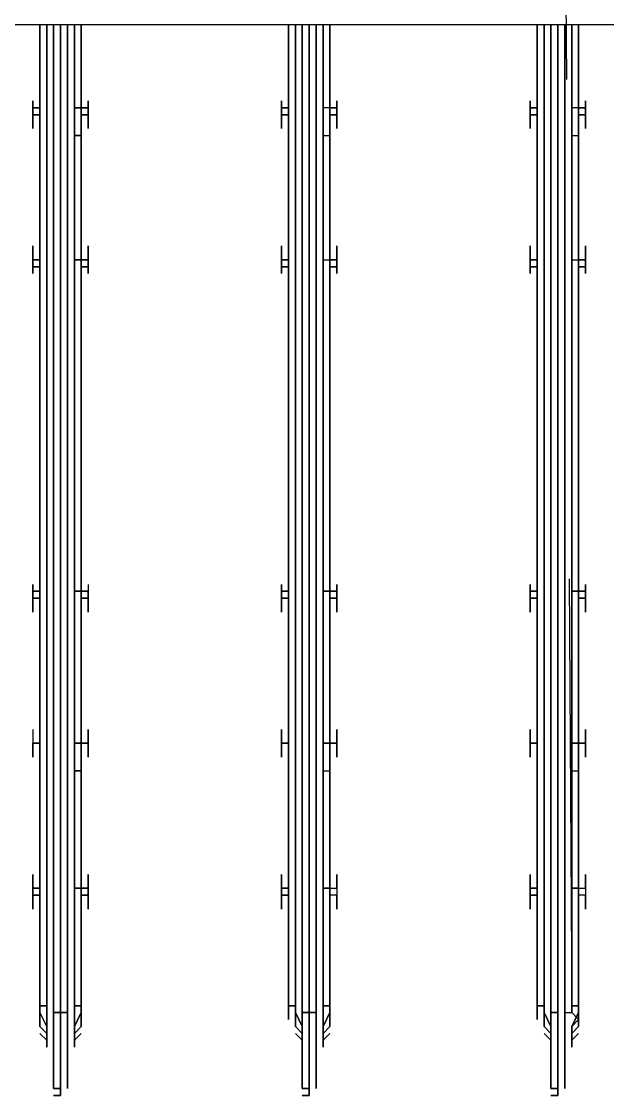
# Model space of a CAD drawing. Header units: metres. Extents: x 530339 to 530792, y 2674872 to 2675147.
# Drawn here: x 530570.5232 to 530570.6406, y 2675005.1431 to 2675005.3582 of the extents above; entities that cross this region are included whole.
import ezdxf

# ---------------------------------------------------------------- set-up
doc = ezdxf.new("R2010")
doc.units = ezdxf.units.M
doc.linetypes.add('PDF_IMPORT', pattern=[1, 0.8, -0.2])
doc.layers.add('IDT', color=7, linetype='Continuous')

# ---------------------------------------------------------------- blocks, each defined once
blk = doc.blocks.new('IDT')
at = {"layer": 'IDT', "color": 0, "lineweight": 25}
for p, q in [((17.55924, 9.00329), (17.55924, 9.0185)), ((17.55924, 9.0185), (17.55924, 9.00329)), ((17.56062, 9.01989), (17.56062, 9.00329)), ((17.56062, 9.00329), (17.56062, 9.01989)), ((17.562, 9.01989), (17.56062, 9.01989)), ((17.56062, 9.01989), (17.56062, 9.00329)), ((17.56062, 9.00329), (17.56062, 9.01989)), ((17.56062, 9.01989), (17.562, 9.01989)), ((17.562, 9.0185), (17.56062, 9.0185)), ((17.56062, 9.0185), (17.562, 9.0185)), ((17.562, 9.0185), (17.56062, 9.0185)), ((17.56062, 9.0185), (17.562, 9.0185)), ((17.562, 9.0185), (17.562, 9.00329)), ((17.562, 9.00329), (17.562, 9.0185)), ((17.60903, 9.00329), (17.60903, 9.0185)), ((17.60903, 9.0185), (17.60903, 9.00329)), ((17.6118, 9.01989), (17.61041, 9.01989)), ((17.61041, 9.01989), (17.61041, 9.00329)), ((17.61041, 9.00329), (17.61041, 9.01989)), ((17.61041, 9.01989), (17.61041, 9.00329)), ((17.61041, 9.00329), (17.61041, 9.01989)), ((17.61041, 9.01989), (17.6118, 9.01989)), ((17.6118, 9.0185), (17.61041, 9.0185)), ((17.61041, 9.0185), (17.6118, 9.0185)), ((17.6118, 9.0185), (17.61041, 9.0185)), ((17.61041, 9.0185), (17.6118, 9.0185)), ((17.6118, 9.0185), (17.6118, 9.00329)), ((17.6118, 9.00329), (17.6118, 9.0185)), ((17.65882, 9.00329), (17.65882, 9.0185)), ((17.65882, 9.0185), (17.65882, 9.00329)), ((17.65882, 9.00329), (17.65882, 9.0185)), ((17.65882, 9.0185), (17.65882, 9.00329)), ((17.66021, 9.00329), (17.66021, 9.01989)), ((17.66021, 9.01989), (17.66021, 9.00329)), ((17.66021, 9.00329), (17.66021, 9.01989)), ((17.66021, 9.01989), (17.66021, 9.00329)), ((17.66021, 9.00329), (17.66021, 9.01989)), ((17.66021, 9.01989), (17.66159, 9.01989)), ((17.66159, 9.01989), (17.66021, 9.01989)), ((17.66021, 9.01989), (17.66159, 9.01989)), ((17.66159, 9.01989), (17.66021, 9.01989)), ((17.66021, 9.01989), (17.66021, 9.00329)), ((17.66021, 9.00329), (17.66021, 9.01989)), ((17.66021, 9.01989), (17.66021, 9.00329)), ((17.66159, 9.0185), (17.66021, 9.0185)), ((17.66021, 9.0185), (17.66159, 9.0185)), ((17.66159, 9.0185), (17.66021, 9.0185)), ((17.66021, 9.0185), (17.66159, 9.0185)), ((17.66021, 9.0185), (17.66159, 9.0185)), ((17.66021, 9.0185), (17.66159, 9.0185)), ((17.66021, 9.0185), (17.66159, 9.0185)), ((17.66021, 9.0185), (17.66159, 9.0185)), ((17.66159, 9.0185), (17.66159, 9.00329)), ((17.66159, 9.00329), (17.66159, 9.0185)), ((17.66159, 9.00329), (17.66159, 9.0185)), ((17.66159, 9.00329), (17.66159, 9.0185)), ((17.55785, 9.0102), (17.55785, 9.00605)), ((17.55785, 9.00605), (17.55785, 9.0102)), ((17.55785, 9.0102), (17.55785, 9.00882)), ((17.55785, 9.00882), (17.55785, 9.0102)), ((17.562, 9.00605), (17.562, 9.0102)), ((17.562, 9.0102), (17.562, 9.00882)), ((17.562, 9.00882), (17.562, 9.0102)), ((17.562, 9.0102), (17.562, 9.00605)), ((17.60765, 9.0102), (17.60765, 9.00605)), ((17.60765, 9.00605), (17.60765, 9.0102)), ((17.60765, 9.0102), (17.60765, 9.00882)), ((17.60765, 9.00882), (17.60765, 9.0102)), ((17.6118, 9.00605), (17.6118, 9.0102)), ((17.6118, 9.0102), (17.6118, 9.00882)), ((17.6118, 9.00882), (17.6118, 9.0102)), ((17.6118, 9.0102), (17.6118, 9.00605)), ((17.65744, 9.0102), (17.65744, 9.00605)), ((17.65744, 9.00605), (17.65744, 9.0102)), ((17.65744, 9.0102), (17.65744, 9.00882)), ((17.65744, 9.00882), (17.65744, 9.0102)), ((17.65744, 9.0102), (17.65744, 9.00605)), ((17.65744, 9.00605), (17.65744, 9.0102)), ((17.65744, 9.0102), (17.65744, 9.00882)), ((17.65744, 9.00882), (17.65744, 9.0102)), ((17.66297, 9.00882), (17.66297, 9.0102)), ((17.66297, 9.0102), (17.66297, 9.00605)), ((17.66297, 9.00605), (17.66297, 9.0102)), ((17.66297, 9.0102), (17.66297, 9.00882)), ((17.66297, 9.00882), (17.66297, 9.0102)), ((17.66297, 9.0102), (17.66297, 9.00605)), ((17.66297, 9.00605), (17.66297, 9.0102)), ((17.66297, 9.0102), (17.66297, 9.00882)), ((17.55785, 9.00882), (17.55647, 9.00744)), ((17.55647, 9.00744), (17.55785, 9.00882)), ((17.562, 9.00882), (17.56339, 9.00744)), ((17.56339, 9.00744), (17.562, 9.00882)), ((17.60765, 9.00882), (17.60626, 9.00744)), ((17.60626, 9.00744), (17.60765, 9.00882)), ((17.6118, 9.00882), (17.61318, 9.00744)), ((17.61318, 9.00744), (17.6118, 9.00882)), ((17.65744, 9.00882), (17.65606, 9.00744)), ((17.65606, 9.00744), (17.65744, 9.00882)), ((17.65744, 9.00882), (17.65606, 9.00744)), ((17.65606, 9.00744), (17.65744, 9.00882)), ((17.66436, 9.00744), (17.66297, 9.00882)), ((17.66297, 9.00882), (17.66436, 9.00744)), ((17.66436, 9.00744), (17.66297, 9.00882)), ((17.66297, 9.00882), (17.66436, 9.00744)), ((17.55647, 9.00605), (17.55785, 9.00744)), ((17.55785, 9.00744), (17.55647, 9.00605)), ((17.55647, 9.00467), (17.55785, 9.00605)), ((17.55785, 9.00605), (17.55647, 9.00467)), ((17.55785, 9.00605), (17.55647, 9.00329)), ((17.55647, 9.00329), (17.55785, 9.00605)), ((17.55647, 9.00467), (17.55647, 9.00605)), ((17.55647, 9.00605), (17.55647, 9.00467)), ((17.562, 9.00744), (17.56339, 9.00605)), ((17.56339, 9.00605), (17.562, 9.00744)), ((17.56339, 9.00329), (17.562, 9.00605)), ((17.562, 9.00605), (17.56339, 9.00329)), ((17.56339, 9.00329), (17.56339, 9.00605)), ((17.56339, 9.00605), (17.56339, 9.00329)), ((17.56339, 9.00605), (17.56339, 9.00467)), ((17.56339, 9.00467), (17.56339, 9.00605)), ((17.60626, 9.00605), (17.60765, 9.00744)), ((17.60765, 9.00744), (17.60626, 9.00605)), ((17.60765, 9.00605), (17.60626, 9.00329)), ((17.60626, 9.00329), (17.60765, 9.00605)), ((17.60626, 9.00467), (17.60626, 9.00605)), ((17.60626, 9.00605), (17.60626, 9.00467)), ((17.60765, 9.00329), (17.60765, 9.00605)), ((17.60765, 9.00605), (17.60765, 9.00329)), ((17.6118, 9.00744), (17.61318, 9.00605)), ((17.61318, 9.00605), (17.6118, 9.00744)), ((17.61318, 9.00329), (17.6118, 9.00605)), ((17.6118, 9.00605), (17.61318, 9.00329)), ((17.61318, 9.00329), (17.61318, 9.00605)), ((17.61318, 9.00605), (17.61318, 9.00329)), ((17.61318, 9.00605), (17.61318, 9.00467)), ((17.61318, 9.00467), (17.61318, 9.00605)), ((17.65606, 9.00605), (17.65744, 9.00744)), ((17.65744, 9.00744), (17.65606, 9.00605)), ((17.65606, 9.00605), (17.65744, 9.00744)), ((17.65744, 9.00744), (17.65606, 9.00605)), ((17.65744, 9.00605), (17.65606, 9.00329)), ((17.65606, 9.00329), (17.65744, 9.00605)), ((17.65744, 9.00605), (17.65606, 9.00329)), ((17.65606, 9.00329), (17.65744, 9.00605)), ((17.65606, 9.00467), (17.65606, 9.00605)), ((17.65606, 9.00605), (17.65606, 9.00467)), ((17.65606, 9.00467), (17.65606, 9.00605)), ((17.65606, 9.00605), (17.65606, 9.00467)), ((17.65744, 9.00329), (17.65744, 9.00605)), ((17.65744, 9.00605), (17.65744, 9.00329)), ((17.65744, 9.00329), (17.65744, 9.00605)), ((17.65744, 9.00605), (17.65744, 9.00329)), ((17.66436, 9.00605), (17.66297, 9.00744)), ((17.66297, 9.00744), (17.66436, 9.00605)), ((17.66436, 9.00605), (17.66297, 9.00744)), ((17.66297, 9.00744), (17.66436, 9.00605)), ((17.66297, 9.00605), (17.66436, 9.00329)), ((17.66436, 9.00329), (17.66297, 9.00605)), ((17.66297, 9.00329), (17.66297, 9.00605)), ((17.66297, 9.00605), (17.66297, 9.00329)), ((17.66297, 9.00605), (17.66436, 9.00329)), ((17.66436, 9.00329), (17.66297, 9.00605)), ((17.66297, 9.00329), (17.66297, 9.00605)), ((17.66297, 9.00605), (17.66297, 9.00329)), ((17.66436, 9.00467), (17.66436, 9.00605)), ((17.66436, 9.00605), (17.66436, 9.00467)), ((17.66436, 9.00467), (17.66436, 9.00605)), ((17.66436, 9.00605), (17.66436, 9.00467)), ((17.55785, 9.00329), (17.55647, 9.00467)), ((17.55647, 9.00467), (17.55785, 9.00329)), ((17.55647, 9.00467), (17.55647, 9.00191)), ((17.55647, 9.00191), (17.55647, 9.00467)), ((17.55924, 9.00329), (17.55785, 9.00329)), ((17.55785, 9.00329), (17.55785, 8.8055)), ((17.55785, 8.8055), (17.55785, 9.00329)), ((17.55924, 9.00329), (17.55924, 8.8055)), ((17.55924, 8.8055), (17.55924, 9.00329)), ((17.562, 9.00329), (17.56062, 9.00329)), ((17.56062, 9.00329), (17.562, 9.00329)), ((17.562, 9.00329), (17.56062, 9.00329)), ((17.56062, 9.00329), (17.562, 9.00329)), ((17.56062, 8.8055), (17.56062, 9.00329)), ((17.56062, 9.00329), (17.56062, 8.8055)), ((17.56062, 8.8055), (17.56062, 9.00329)), ((17.56062, 9.00329), (17.56062, 8.8055)), ((17.562, 9.00329), (17.562, 8.8055)), ((17.562, 8.8055), (17.562, 9.00329)), ((17.56339, 8.8055), (17.56339, 9.00329)), ((17.56339, 9.00329), (17.56339, 8.8055)), ((17.56477, 9.00191), (17.56477, 9.00467)), ((17.56477, 9.00467), (17.56477, 9.00191)), ((17.60626, 9.00467), (17.60626, 9.00191)), ((17.60626, 9.00191), (17.60626, 9.00467)), ((17.60765, 8.8055), (17.60765, 9.00329)), ((17.60765, 9.00329), (17.60765, 8.8055)), ((17.60903, 9.00329), (17.60903, 8.8055)), ((17.60903, 8.8055), (17.60903, 9.00329)), ((17.61041, 9.00329), (17.60903, 9.00329)), ((17.60903, 9.00329), (17.61041, 9.00329)), ((17.61041, 9.00329), (17.6118, 9.00329)), ((17.6118, 9.00329), (17.61041, 9.00329)), ((17.61041, 9.00329), (17.6118, 9.00329)), ((17.6118, 9.00329), (17.61041, 9.00329)), ((17.61041, 8.8055), (17.61041, 9.00329)), ((17.61041, 9.00329), (17.61041, 8.8055)), ((17.61041, 8.8055), (17.61041, 9.00329)), ((17.61041, 9.00329), (17.61041, 8.8055)), ((17.6118, 9.00329), (17.6118, 8.8055)), ((17.6118, 8.8055), (17.6118, 9.00329)), ((17.61318, 8.8055), (17.61318, 9.00329)), ((17.61318, 9.00329), (17.61318, 8.8055)), ((17.61456, 9.00191), (17.61456, 9.00467)), ((17.61456, 9.00467), (17.61456, 9.00191)), ((17.65606, 9.00467), (17.65606, 9.00191)), ((17.65606, 9.00191), (17.65606, 9.00467)), ((17.65606, 9.00467), (17.65606, 9.00191)), ((17.65606, 9.00191), (17.65606, 9.00467)), ((17.65744, 8.8055), (17.65744, 9.00329)), ((17.65744, 9.00329), (17.65744, 8.8055)), ((17.65744, 8.8055), (17.65744, 9.00329)), ((17.65744, 9.00329), (17.65744, 8.8055)), ((17.65882, 9.00329), (17.66021, 9.00329)), ((17.66021, 9.00329), (17.65882, 9.00329)), ((17.65882, 9.00329), (17.65882, 8.8055)), ((17.65882, 8.8055), (17.65882, 9.00329)), ((17.66021, 9.00329), (17.65882, 9.00329)), ((17.65882, 9.00329), (17.65882, 8.8055)), ((17.65882, 8.8055), (17.65882, 9.00329)), ((17.65882, 9.00329), (17.66021, 9.00329)), ((17.66021, 9.00329), (17.66021, 8.8055)), ((17.66021, 8.8055), (17.66021, 9.00329)), ((17.66021, 9.00329), (17.66021, 8.8055)), ((17.66021, 8.8055), (17.66021, 9.00329)), ((17.66159, 9.00329), (17.66021, 9.00329)), ((17.66021, 9.00329), (17.66159, 9.00329)), ((17.66159, 9.00329), (17.66021, 9.00329)), ((17.66021, 9.00329), (17.66021, 8.8055)), ((17.66021, 8.8055), (17.66021, 9.00329)), ((17.66021, 9.00329), (17.66021, 8.8055)), ((17.66021, 8.8055), (17.66021, 9.00329)), ((17.66021, 9.00329), (17.66159, 9.00329)), ((17.66159, 9.00329), (17.66021, 9.00329)), ((17.66021, 9.00329), (17.66159, 9.00329)), ((17.66159, 9.00329), (17.66021, 9.00329)), ((17.66021, 9.00329), (17.66159, 9.00329)), ((17.66159, 9.00329), (17.66159, 8.8055)), ((17.66159, 8.8055), (17.66159, 9.00329)), ((17.66159, 9.00329), (17.66159, 8.8055)), ((17.66159, 8.8055), (17.66159, 9.00329)), ((17.66297, 8.8055), (17.66297, 9.00329)), ((17.66297, 9.00329), (17.66297, 8.8055)), ((17.66297, 8.8055), (17.66297, 9.00329)), ((17.66297, 9.00329), (17.66297, 8.8055)), ((17.66436, 9.00191), (17.66436, 9.00467)), ((17.66436, 9.00467), (17.66436, 9.00191)), ((17.66436, 9.00191), (17.66436, 9.00467)), ((17.66436, 9.00191), (17.66436, 9.00467)), ((17.55647, 9.00191), (17.55785, 9.00191)), ((17.55785, 9.00191), (17.55647, 9.00191)), ((17.55647, 9.00191), (17.55647, 8.8055)), ((17.55647, 8.8055), (17.55647, 9.00191)), ((17.56477, 9.00191), (17.56339, 9.00191)), ((17.56339, 9.00191), (17.56477, 9.00191)), ((17.56477, 9.00191), (17.56477, 8.8055)), ((17.56477, 8.8055), (17.56477, 9.00191)), ((17.60626, 9.00191), (17.60765, 9.00191)), ((17.60765, 9.00191), (17.60626, 9.00191)), ((17.60626, 9.00191), (17.60626, 8.8055)), ((17.60626, 8.8055), (17.60626, 9.00191)), ((17.61456, 9.00191), (17.61318, 9.00191)), ((17.61318, 9.00191), (17.61456, 9.00191)), ((17.61456, 9.00191), (17.61456, 8.8055)), ((17.61456, 8.8055), (17.61456, 9.00191)), ((17.65606, 9.00191), (17.65744, 9.00191)), ((17.65744, 9.00191), (17.65606, 9.00191)), ((17.65606, 9.00191), (17.65606, 8.8055)), ((17.65606, 8.8055), (17.65606, 9.00191)), ((17.65606, 9.00191), (17.65744, 9.00191)), ((17.65744, 9.00191), (17.65606, 9.00191)), ((17.65606, 9.00191), (17.65606, 8.8055)), ((17.65606, 8.8055), (17.65606, 9.00191)), ((17.66297, 9.00191), (17.66436, 9.00191)), ((17.66436, 9.00191), (17.66297, 9.00191)), ((17.66297, 9.00191), (17.66436, 9.00191)), ((17.66436, 9.00191), (17.66297, 9.00191)), ((17.66436, 9.00191), (17.66436, 8.8055)), ((17.66436, 8.8055), (17.66436, 9.00191)), ((17.66436, 9.00191), (17.66436, 8.8055)), ((17.66436, 8.8055), (17.66436, 9.00191)), ((17.55647, 8.98254), (17.55647, 8.98392)), ((17.55647, 8.98392), (17.55647, 8.98254)), ((17.55647, 8.98392), (17.55647, 8.97977)), ((17.55647, 8.97977), (17.55647, 8.98392)), ((17.56477, 8.98392), (17.56477, 8.97977)), ((17.56477, 8.97977), (17.56477, 8.98392)), ((17.56477, 8.98392), (17.56477, 8.98254)), ((17.56477, 8.98254), (17.56477, 8.98392)), ((17.60626, 8.98254), (17.60626, 8.98392)), ((17.60626, 8.98392), (17.60626, 8.98254)), ((17.60626, 8.98392), (17.60626, 8.97977)), ((17.60626, 8.97977), (17.60626, 8.98392)), ((17.61456, 8.98392), (17.61456, 8.97977)), ((17.61456, 8.97977), (17.61456, 8.98392)), ((17.61456, 8.98392), (17.61456, 8.98254)), ((17.61456, 8.98254), (17.61456, 8.98392)), ((17.65606, 8.97977), (17.65606, 8.98392)), ((17.65606, 8.98392), (17.65606, 8.98254)), ((17.65606, 8.98254), (17.65606, 8.98392)), ((17.65606, 8.98392), (17.65606, 8.97977)), ((17.65606, 8.98254), (17.65606, 8.98392)), ((17.65606, 8.98392), (17.65606, 8.98254)), ((17.65606, 8.97977), (17.65606, 8.98392)), ((17.65606, 8.98392), (17.65606, 8.97977)), ((17.66436, 8.98392), (17.66436, 8.98254)), ((17.66436, 8.98254), (17.66436, 8.98392)), ((17.66436, 8.98392), (17.66436, 8.97977)), ((17.66436, 8.97977), (17.66436, 8.98392)), ((17.66436, 8.98392), (17.66436, 8.98254)), ((17.66436, 8.98254), (17.66436, 8.98392)), ((17.66436, 8.98392), (17.66436, 8.97977)), ((17.66436, 8.97977), (17.66436, 8.98392)), ((17.55509, 8.97977), (17.55509, 8.98254)), ((17.55509, 8.98254), (17.55509, 8.97977)), ((17.56615, 8.98254), (17.56615, 8.97977)), ((17.56615, 8.97977), (17.56615, 8.98254)), ((17.60488, 8.97977), (17.60488, 8.98254)), ((17.60488, 8.98254), (17.60488, 8.97977)), ((17.61595, 8.98254), (17.61595, 8.97977)), ((17.61595, 8.97977), (17.61595, 8.98254)), ((17.65467, 8.97977), (17.65467, 8.98254)), ((17.65467, 8.98254), (17.65467, 8.97977)), ((17.65467, 8.98254), (17.65467, 8.97977)), ((17.65467, 8.97977), (17.65467, 8.98254)), ((17.66574, 8.98254), (17.66574, 8.97977)), ((17.66574, 8.97977), (17.66574, 8.98254)), ((17.66574, 8.98254), (17.66574, 8.97977)), ((17.66574, 8.97977), (17.66574, 8.98254)), ((17.55509, 8.97839), (17.55509, 8.97977)), ((17.55509, 8.97977), (17.55647, 8.97977)), ((17.55509, 8.97839), (17.55509, 8.97977)), ((17.55509, 8.97977), (17.55647, 8.97977)), ((17.55647, 8.97977), (17.55647, 8.97839)), ((17.55647, 8.97977), (17.55647, 8.97839)), ((17.56477, 8.97839), (17.56477, 8.97977)), ((17.56477, 8.97977), (17.56615, 8.97977)), ((17.56615, 8.97977), (17.56477, 8.97977)), ((17.56477, 8.97977), (17.56477, 8.97839)), ((17.56615, 8.97977), (17.56615, 8.97839)), ((17.56615, 8.97839), (17.56615, 8.97977)), ((17.60488, 8.97839), (17.60488, 8.97977)), ((17.60488, 8.97977), (17.60626, 8.97977)), ((17.60488, 8.97839), (17.60488, 8.97977)), ((17.60488, 8.97977), (17.60626, 8.97977)), ((17.60626, 8.97977), (17.60626, 8.97839)), ((17.60626, 8.97977), (17.60626, 8.97839)), ((17.61456, 8.97839), (17.61456, 8.97977)), ((17.61456, 8.97977), (17.61595, 8.97977)), ((17.61595, 8.97977), (17.61456, 8.97977)), ((17.61456, 8.97977), (17.61456, 8.97839)), ((17.61595, 8.97977), (17.61595, 8.97839)), ((17.61595, 8.97839), (17.61595, 8.97977)), ((17.65606, 8.97977), (17.65467, 8.97977)), ((17.65467, 8.97977), (17.65467, 8.97839)), ((17.65467, 8.97977), (17.65606, 8.97977)), ((17.65467, 8.97839), (17.65467, 8.97977)), ((17.65467, 8.97977), (17.65606, 8.97977)), ((17.65606, 8.97977), (17.65467, 8.97977)), ((17.65467, 8.97977), (17.65467, 8.97839)), ((17.65467, 8.97839), (17.65467, 8.97977)), ((17.65606, 8.97839), (17.65606, 8.97977)), ((17.65606, 8.97839), (17.65606, 8.97977)), ((17.65606, 8.97977), (17.65606, 8.97839)), ((17.65606, 8.97977), (17.65606, 8.97839)), ((17.66436, 8.97977), (17.66574, 8.97977)), ((17.66574, 8.97977), (17.66436, 8.97977)), ((17.66436, 8.97977), (17.66436, 8.97839)), ((17.66436, 8.97839), (17.66436, 8.97977)), ((17.66436, 8.97977), (17.66574, 8.97977)), ((17.66574, 8.97977), (17.66436, 8.97977)), ((17.66436, 8.97839), (17.66436, 8.97977)), ((17.66436, 8.97977), (17.66436, 8.97839)), ((17.66574, 8.97977), (17.66574, 8.97839)), ((17.66574, 8.97839), (17.66574, 8.97977)), ((17.66574, 8.97977), (17.66574, 8.97839)), ((17.66574, 8.97839), (17.66574, 8.97977)), ((17.55647, 8.97839), (17.55509, 8.97839)), ((17.55509, 8.97839), (17.55509, 8.97563)), ((17.55509, 8.97563), (17.55509, 8.97839)), ((17.55647, 8.97839), (17.55509, 8.97839)), ((17.55785, 8.97839), (17.55647, 8.97839)), ((17.55647, 8.97839), (17.55647, 8.97424)), ((17.55647, 8.97424), (17.55647, 8.97839)), ((17.55647, 8.97839), (17.55785, 8.97839)), ((17.56477, 8.97424), (17.56477, 8.97839)), ((17.56477, 8.97839), (17.56477, 8.97424)), ((17.56477, 8.97839), (17.56615, 8.97839)), ((17.56615, 8.97839), (17.56477, 8.97839)), ((17.56615, 8.97839), (17.56615, 8.97563)), ((17.56615, 8.97563), (17.56615, 8.97839)), ((17.60626, 8.97839), (17.60488, 8.97839)), ((17.60488, 8.97839), (17.60488, 8.97563)), ((17.60488, 8.97563), (17.60488, 8.97839)), ((17.60626, 8.97839), (17.60488, 8.97839)), ((17.60765, 8.97839), (17.60626, 8.97839)), ((17.60626, 8.97839), (17.60626, 8.97424)), ((17.60626, 8.97424), (17.60626, 8.97839)), ((17.60626, 8.97839), (17.60765, 8.97839)), ((17.61456, 8.97424), (17.61456, 8.97839)), ((17.61456, 8.97839), (17.61456, 8.97424)), ((17.61456, 8.97839), (17.61595, 8.97839)), ((17.61595, 8.97839), (17.61456, 8.97839)), ((17.61595, 8.97839), (17.61595, 8.97563)), ((17.61595, 8.97563), (17.61595, 8.97839)), ((17.65467, 8.97839), (17.65467, 8.97563)), ((17.65467, 8.97563), (17.65467, 8.97839)), ((17.65467, 8.97839), (17.65606, 8.97839)), ((17.65606, 8.97839), (17.65467, 8.97839)), ((17.65467, 8.97839), (17.65606, 8.97839)), ((17.65467, 8.97563), (17.65467, 8.97839)), ((17.65606, 8.97839), (17.65467, 8.97839)), ((17.65467, 8.97563), (17.65467, 8.97839)), ((17.65606, 8.97424), (17.65606, 8.97839)), ((17.65606, 8.97839), (17.65744, 8.97839)), ((17.65744, 8.97839), (17.65606, 8.97839)), ((17.65606, 8.97839), (17.65606, 8.97424)), ((17.65744, 8.97839), (17.65606, 8.97839)), ((17.65606, 8.97839), (17.65606, 8.97424)), ((17.65606, 8.97424), (17.65606, 8.97839)), ((17.65606, 8.97839), (17.65744, 8.97839)), ((17.66436, 8.97424), (17.66436, 8.97839)), ((17.66436, 8.97839), (17.66574, 8.97839)), ((17.66574, 8.97839), (17.66436, 8.97839)), ((17.66436, 8.97839), (17.66436, 8.97424)), ((17.66436, 8.97839), (17.66436, 8.97424)), ((17.66436, 8.97424), (17.66436, 8.97839)), ((17.66436, 8.97839), (17.66574, 8.97839)), ((17.66574, 8.97839), (17.66436, 8.97839)), ((17.66574, 8.97839), (17.66574, 8.97563)), ((17.66574, 8.97563), (17.66574, 8.97839)), ((17.66574, 8.97839), (17.66574, 8.97563)), ((17.66574, 8.97563), (17.66574, 8.97839)), ((17.55647, 8.97424), (17.55647, 8.97563)), ((17.55647, 8.97563), (17.55647, 8.97424)), ((17.56477, 8.97563), (17.56477, 8.97424)), ((17.56477, 8.97424), (17.56477, 8.97563)), ((17.60626, 8.97424), (17.60626, 8.97563)), ((17.60626, 8.97563), (17.60626, 8.97424)), ((17.61456, 8.97563), (17.61456, 8.97424)), ((17.61456, 8.97424), (17.61456, 8.97563)), ((17.65606, 8.97424), (17.65606, 8.97563)), ((17.65606, 8.97563), (17.65606, 8.97424)), ((17.65606, 8.97424), (17.65606, 8.97563)), ((17.65606, 8.97563), (17.65606, 8.97424)), ((17.66436, 8.97563), (17.66436, 8.97424)), ((17.66436, 8.97424), (17.66436, 8.97563)), ((17.66436, 8.97563), (17.66436, 8.97424)), ((17.66436, 8.97424), (17.66436, 8.97563)), ((17.55785, 8.95488), (17.55647, 8.95488)), ((17.55647, 8.95488), (17.55647, 8.94935)), ((17.55647, 8.94935), (17.55647, 8.95488)), ((17.56477, 8.94935), (17.56477, 8.95488)), ((17.56477, 8.95488), (17.56477, 8.94935)), ((17.60765, 8.95488), (17.60626, 8.95488)), ((17.60626, 8.95488), (17.60626, 8.94935)), ((17.60626, 8.94935), (17.60626, 8.95488)), ((17.61456, 8.94935), (17.61456, 8.95488)), ((17.61456, 8.95488), (17.61456, 8.94935)), ((17.65606, 8.94935), (17.65606, 8.95488)), ((17.65606, 8.95488), (17.65606, 8.94935)), ((17.65606, 8.94935), (17.65606, 8.95488)), ((17.65606, 8.95488), (17.65744, 8.95488)), ((17.65744, 8.95488), (17.65606, 8.95488)), ((17.65606, 8.95488), (17.65606, 8.94935)), ((17.66436, 8.94935), (17.66436, 8.95488)), ((17.66436, 8.94935), (17.66436, 8.95488)), ((17.66436, 8.95488), (17.66436, 8.94935)), ((17.66436, 8.94935), (17.66436, 8.95488)), ((17.55509, 8.95211), (17.55509, 8.94935)), ((17.55509, 8.94935), (17.55509, 8.95211)), ((17.55647, 8.95211), (17.55647, 8.95349)), ((17.55647, 8.95349), (17.55647, 8.95211)), ((17.56477, 8.95349), (17.56477, 8.95211)), ((17.56477, 8.95211), (17.56477, 8.95349)), ((17.56615, 8.94935), (17.56615, 8.95211)), ((17.56615, 8.95211), (17.56615, 8.94935)), ((17.60488, 8.95211), (17.60488, 8.94935)), ((17.60488, 8.94935), (17.60488, 8.95211)), ((17.60626, 8.95211), (17.60626, 8.95349)), ((17.60626, 8.95349), (17.60626, 8.95211)), ((17.61456, 8.95349), (17.61456, 8.95211)), ((17.61456, 8.95211), (17.61456, 8.95349)), ((17.61595, 8.94935), (17.61595, 8.95211)), ((17.61595, 8.95211), (17.61595, 8.94935)), ((17.65467, 8.94935), (17.65467, 8.95211)), ((17.65467, 8.95211), (17.65467, 8.94935)), ((17.65467, 8.94935), (17.65467, 8.95211)), ((17.65467, 8.95211), (17.65467, 8.94935)), ((17.65606, 8.95211), (17.65606, 8.95349)), ((17.65606, 8.95349), (17.65606, 8.95211)), ((17.65606, 8.95211), (17.65606, 8.95349)), ((17.65606, 8.95349), (17.65606, 8.95211)), ((17.66436, 8.95349), (17.66436, 8.95211)), ((17.66436, 8.95211), (17.66436, 8.95349)), ((17.66436, 8.95349), (17.66436, 8.95211)), ((17.66436, 8.95211), (17.66436, 8.95349)), ((17.66574, 8.94935), (17.66574, 8.95211)), ((17.66574, 8.95211), (17.66574, 8.94935)), ((17.66574, 8.94935), (17.66574, 8.95211)), ((17.66574, 8.94935), (17.66574, 8.95211)), ((17.55647, 8.94935), (17.55509, 8.94935)), ((17.55509, 8.94935), (17.55509, 8.94658)), ((17.55509, 8.94658), (17.55509, 8.94935)), ((17.55509, 8.94935), (17.55647, 8.94935)), ((17.55647, 8.94935), (17.55509, 8.94935)), ((17.55509, 8.94935), (17.55647, 8.94935)), ((17.55647, 8.9452), (17.55647, 8.94935)), ((17.55647, 8.94935), (17.55647, 8.9452)), ((17.55647, 8.94935), (17.55785, 8.94935)), ((17.55785, 8.94935), (17.55647, 8.94935)), ((17.55647, 8.94935), (17.55785, 8.94935)), ((17.56615, 8.94935), (17.56477, 8.94935)), ((17.56477, 8.94935), (17.56477, 8.9452)), ((17.56477, 8.9452), (17.56477, 8.94935)), ((17.56477, 8.94935), (17.56615, 8.94935)), ((17.56615, 8.94935), (17.56477, 8.94935)), ((17.56477, 8.94935), (17.56615, 8.94935)), ((17.56477, 8.94935), (17.56615, 8.94935)), ((17.56615, 8.94935), (17.56615, 8.94658)), ((17.56615, 8.94658), (17.56615, 8.94935)), ((17.60626, 8.94935), (17.60488, 8.94935)), ((17.60488, 8.94935), (17.60488, 8.94658)), ((17.60488, 8.94658), (17.60488, 8.94935)), ((17.60488, 8.94935), (17.60626, 8.94935)), ((17.60626, 8.94935), (17.60488, 8.94935)), ((17.60488, 8.94935), (17.60626, 8.94935)), ((17.60626, 8.9452), (17.60626, 8.94935)), ((17.60626, 8.94935), (17.60626, 8.9452)), ((17.60626, 8.94935), (17.60765, 8.94935)), ((17.60765, 8.94935), (17.60626, 8.94935)), ((17.60626, 8.94935), (17.60765, 8.94935)), ((17.61595, 8.94935), (17.61456, 8.94935)), ((17.61456, 8.94935), (17.61456, 8.9452)), ((17.61456, 8.9452), (17.61456, 8.94935)), ((17.61456, 8.94935), (17.61595, 8.94935)), ((17.61595, 8.94935), (17.61456, 8.94935)), ((17.61456, 8.94935), (17.61595, 8.94935)), ((17.61456, 8.94935), (17.61595, 8.94935)), ((17.61595, 8.94935), (17.61595, 8.94658)), ((17.61595, 8.94658), (17.61595, 8.94935)), ((17.65606, 8.94935), (17.65467, 8.94935)), ((17.65467, 8.94935), (17.65606, 8.94935)), ((17.65606, 8.94935), (17.65467, 8.94935)), ((17.65467, 8.94935), (17.65467, 8.94658)), ((17.65467, 8.94658), (17.65467, 8.94935)), ((17.65467, 8.94935), (17.65606, 8.94935)), ((17.65606, 8.94935), (17.65467, 8.94935)), ((17.65467, 8.94935), (17.65606, 8.94935)), ((17.65467, 8.94935), (17.65467, 8.94658)), ((17.65467, 8.94658), (17.65467, 8.94935)), ((17.65606, 8.94935), (17.65467, 8.94935)), ((17.65467, 8.94935), (17.65606, 8.94935)), ((17.65606, 8.9452), (17.65606, 8.94935)), ((17.65606, 8.94935), (17.65606, 8.9452)), ((17.65744, 8.94935), (17.65606, 8.94935)), ((17.65606, 8.94935), (17.65744, 8.94935)), ((17.65744, 8.94935), (17.65606, 8.94935)), ((17.65606, 8.94935), (17.65606, 8.9452)), ((17.65606, 8.9452), (17.65606, 8.94935)), ((17.65606, 8.94935), (17.65744, 8.94935)), ((17.65744, 8.94935), (17.65606, 8.94935)), ((17.65606, 8.94935), (17.65744, 8.94935)), ((17.66436, 8.94935), (17.66574, 8.94935)), ((17.66574, 8.94935), (17.66436, 8.94935)), ((17.66574, 8.94935), (17.66436, 8.94935)), ((17.66574, 8.94935), (17.66436, 8.94935)), ((17.66436, 8.94935), (17.66574, 8.94935)), ((17.66436, 8.9452), (17.66436, 8.94935)), ((17.66574, 8.94935), (17.66436, 8.94935)), ((17.66436, 8.9452), (17.66436, 8.94935)), ((17.66574, 8.94935), (17.66436, 8.94935)), ((17.66574, 8.94935), (17.66436, 8.94935)), ((17.66436, 8.94935), (17.66436, 8.9452)), ((17.66436, 8.9452), (17.66436, 8.94935)), ((17.66574, 8.94935), (17.66436, 8.94935)), ((17.66574, 8.94935), (17.66436, 8.94935)), ((17.66574, 8.94658), (17.66574, 8.94935)), ((17.66574, 8.94658), (17.66574, 8.94935)), ((17.66574, 8.94658), (17.66574, 8.94935)), ((17.66574, 8.94658), (17.66574, 8.94935)), ((17.55647, 8.9452), (17.55647, 8.94658)), ((17.55647, 8.94658), (17.55647, 8.9452)), ((17.56477, 8.9452), (17.56477, 8.94658)), ((17.56477, 8.94658), (17.56477, 8.9452)), ((17.60626, 8.9452), (17.60626, 8.94658)), ((17.60626, 8.94658), (17.60626, 8.9452)), ((17.61456, 8.9452), (17.61456, 8.94658)), ((17.61456, 8.94658), (17.61456, 8.9452)), ((17.65606, 8.9452), (17.65606, 8.94658)), ((17.65606, 8.94658), (17.65606, 8.9452)), ((17.65606, 8.94658), (17.65606, 8.9452)), ((17.65606, 8.94658), (17.65606, 8.9452)), ((17.66436, 8.9452), (17.66436, 8.94658)), ((17.66436, 8.9452), (17.66436, 8.94658)), ((17.66436, 8.9452), (17.66436, 8.94658)), ((17.66436, 8.9452), (17.66436, 8.94658)), ((17.55647, 8.92307), (17.55647, 8.92445)), ((17.55647, 8.92445), (17.55647, 8.92307)), ((17.55647, 8.9203), (17.55647, 8.92445)), ((17.55647, 8.92445), (17.55647, 8.9203)), ((17.56477, 8.9203), (17.56477, 8.92445)), ((17.56477, 8.92445), (17.56477, 8.92307)), ((17.56477, 8.92307), (17.56477, 8.92445)), ((17.56477, 8.92445), (17.56477, 8.9203)), ((17.60626, 8.92307), (17.60626, 8.92445)), ((17.60626, 8.92445), (17.60626, 8.92307)), ((17.60626, 8.9203), (17.60626, 8.92445)), ((17.60626, 8.92445), (17.60626, 8.9203)), ((17.61456, 8.9203), (17.61456, 8.92445)), ((17.61456, 8.92445), (17.61456, 8.92307)), ((17.61456, 8.92307), (17.61456, 8.92445)), ((17.61456, 8.92445), (17.61456, 8.9203)), ((17.65606, 8.92445), (17.65606, 8.92307)), ((17.65606, 8.9203), (17.65606, 8.92445)), ((17.65606, 8.92445), (17.65606, 8.9203)), ((17.65606, 8.92445), (17.65606, 8.92307)), ((17.65606, 8.9203), (17.65606, 8.92445)), ((17.65606, 8.92445), (17.65606, 8.9203)), ((17.65606, 8.92445), (17.65606, 8.92307)), ((17.65606, 8.92445), (17.65606, 8.92307)), ((17.66436, 8.9203), (17.66436, 8.92445)), ((17.66436, 8.92445), (17.66436, 8.92307)), ((17.66436, 8.92307), (17.66436, 8.92445)), ((17.66436, 8.92445), (17.66436, 8.9203)), ((17.66436, 8.9203), (17.66436, 8.92445)), ((17.66436, 8.92445), (17.66436, 8.92307)), ((17.66436, 8.92307), (17.66436, 8.92445)), ((17.66436, 8.92445), (17.66436, 8.9203)), ((17.55509, 8.92307), (17.55509, 8.9203)), ((17.55509, 8.9203), (17.55509, 8.92307)), ((17.56615, 8.92307), (17.56615, 8.9203)), ((17.56615, 8.9203), (17.56615, 8.92307)), ((17.60488, 8.92307), (17.60488, 8.9203)), ((17.60488, 8.9203), (17.60488, 8.92307)), ((17.61595, 8.92307), (17.61595, 8.9203)), ((17.61595, 8.9203), (17.61595, 8.92307)), ((17.65467, 8.92307), (17.65467, 8.9203)), ((17.65467, 8.9203), (17.65467, 8.92307)), ((17.65467, 8.92307), (17.65467, 8.9203)), ((17.65467, 8.9203), (17.65467, 8.92307)), ((17.66574, 8.9203), (17.66574, 8.92307)), ((17.66574, 8.92307), (17.66574, 8.9203)), ((17.66574, 8.92307), (17.66574, 8.9203)), ((17.66574, 8.9203), (17.66574, 8.92307)), ((17.55509, 8.91892), (17.55509, 8.9203)), ((17.55509, 8.9203), (17.55647, 8.9203)), ((17.55647, 8.9203), (17.55509, 8.9203)), ((17.55509, 8.9203), (17.55509, 8.91892)), ((17.55647, 8.9203), (17.55647, 8.91892)), ((17.55647, 8.91892), (17.55647, 8.9203)), ((17.56477, 8.9203), (17.56477, 8.91477)), ((17.56477, 8.91892), (17.56477, 8.9203)), ((17.56477, 8.9203), (17.56615, 8.9203)), ((17.56615, 8.9203), (17.56477, 8.9203)), ((17.56615, 8.9203), (17.56615, 8.91892)), ((17.56615, 8.91892), (17.56615, 8.9203)), ((17.60488, 8.91892), (17.60488, 8.9203)), ((17.60488, 8.9203), (17.60626, 8.9203)), ((17.60626, 8.9203), (17.60488, 8.9203)), ((17.60488, 8.9203), (17.60488, 8.91892)), ((17.60626, 8.9203), (17.60626, 8.91892)), ((17.60626, 8.91892), (17.60626, 8.9203)), ((17.61456, 8.9203), (17.61456, 8.91477)), ((17.61456, 8.91892), (17.61456, 8.9203)), ((17.61456, 8.9203), (17.61595, 8.9203)), ((17.61595, 8.9203), (17.61456, 8.9203)), ((17.61595, 8.9203), (17.61595, 8.91892)), ((17.61595, 8.91892), (17.61595, 8.9203)), ((17.65467, 8.91892), (17.65467, 8.9203)), ((17.65467, 8.9203), (17.65606, 8.9203)), ((17.65606, 8.9203), (17.65467, 8.9203)), ((17.65467, 8.9203), (17.65467, 8.91892)), ((17.65467, 8.91892), (17.65467, 8.9203)), ((17.65467, 8.9203), (17.65606, 8.9203)), ((17.65606, 8.9203), (17.65467, 8.9203)), ((17.65467, 8.9203), (17.65467, 8.91892)), ((17.65606, 8.9203), (17.65606, 8.91892)), ((17.65606, 8.9203), (17.65606, 8.91892)), ((17.65606, 8.91892), (17.65606, 8.9203)), ((17.65606, 8.91892), (17.65606, 8.9203)), ((17.66436, 8.9203), (17.66436, 8.91892)), ((17.66436, 8.91892), (17.66436, 8.9203)), ((17.66436, 8.9203), (17.66574, 8.9203)), ((17.66574, 8.9203), (17.66436, 8.9203)), ((17.66436, 8.9203), (17.66574, 8.9203)), ((17.66574, 8.9203), (17.66436, 8.9203)), ((17.66436, 8.9203), (17.66436, 8.91477)), ((17.66436, 8.91477), (17.66436, 8.9203)), ((17.66574, 8.9203), (17.66574, 8.91892)), ((17.66574, 8.91892), (17.66574, 8.9203)), ((17.66574, 8.9203), (17.66574, 8.91892)), ((17.66574, 8.91892), (17.66574, 8.9203)), ((17.55509, 8.91892), (17.55509, 8.91753)), ((17.55509, 8.91753), (17.55509, 8.91892)), ((17.55647, 8.91892), (17.55509, 8.91892)), ((17.55509, 8.91892), (17.55647, 8.91892)), ((17.55785, 8.91892), (17.55647, 8.91892)), ((17.55647, 8.91892), (17.55647, 8.91477)), ((17.55647, 8.91477), (17.55647, 8.91892)), ((17.55647, 8.91892), (17.55785, 8.91892)), ((17.55647, 8.91615), (17.55647, 8.91753)), ((17.55647, 8.91753), (17.55647, 8.91615)), ((17.56477, 8.91477), (17.56477, 8.91892)), ((17.56477, 8.91892), (17.56615, 8.91892)), ((17.56615, 8.91892), (17.56477, 8.91892)), ((17.56477, 8.91753), (17.56477, 8.91615)), ((17.56477, 8.91615), (17.56477, 8.91753)), ((17.56615, 8.91892), (17.56615, 8.91753)), ((17.56615, 8.91753), (17.56615, 8.91892)), ((17.60488, 8.91892), (17.60488, 8.91753)), ((17.60488, 8.91753), (17.60488, 8.91892)), ((17.60626, 8.91892), (17.60488, 8.91892)), ((17.60488, 8.91892), (17.60626, 8.91892)), ((17.60765, 8.91892), (17.60626, 8.91892)), ((17.60626, 8.91892), (17.60626, 8.91477)), ((17.60626, 8.91477), (17.60626, 8.91892)), ((17.60626, 8.91892), (17.60765, 8.91892)), ((17.60626, 8.91615), (17.60626, 8.91753)), ((17.60626, 8.91753), (17.60626, 8.91615)), ((17.61456, 8.91477), (17.61456, 8.91892)), ((17.61456, 8.91892), (17.61595, 8.91892)), ((17.61595, 8.91892), (17.61456, 8.91892)), ((17.61456, 8.91753), (17.61456, 8.91615)), ((17.61456, 8.91615), (17.61456, 8.91753)), ((17.61595, 8.91892), (17.61595, 8.91753)), ((17.61595, 8.91753), (17.61595, 8.91892)), ((17.65467, 8.91753), (17.65467, 8.91892)), ((17.65606, 8.91892), (17.65467, 8.91892)), ((17.65467, 8.91753), (17.65467, 8.91892)), ((17.65606, 8.91892), (17.65467, 8.91892)), ((17.65467, 8.91892), (17.65606, 8.91892)), ((17.65467, 8.91753), (17.65467, 8.91892)), ((17.65467, 8.91753), (17.65467, 8.91892)), ((17.65606, 8.91892), (17.65467, 8.91892)), ((17.65606, 8.91892), (17.65744, 8.91892)), ((17.65744, 8.91892), (17.65606, 8.91892)), ((17.65606, 8.91477), (17.65606, 8.91892)), ((17.65606, 8.91892), (17.65744, 8.91892)), ((17.65744, 8.91892), (17.65606, 8.91892)), ((17.65606, 8.91892), (17.65606, 8.91477)), ((17.65606, 8.91477), (17.65606, 8.91892)), ((17.65606, 8.91892), (17.65606, 8.91477)), ((17.65606, 8.91615), (17.65606, 8.91753)), ((17.65606, 8.91753), (17.65606, 8.91615)), ((17.65606, 8.91615), (17.65606, 8.91753)), ((17.65606, 8.91753), (17.65606, 8.91615)), ((17.66436, 8.91892), (17.66574, 8.91892)), ((17.66574, 8.91892), (17.66436, 8.91892)), ((17.66436, 8.91892), (17.66436, 8.91477)), ((17.66436, 8.91477), (17.66436, 8.91892)), ((17.66436, 8.91892), (17.66574, 8.91892)), ((17.66574, 8.91892), (17.66436, 8.91892)), ((17.66436, 8.91753), (17.66436, 8.91615)), ((17.66436, 8.91615), (17.66436, 8.91753)), ((17.66436, 8.91753), (17.66436, 8.91615)), ((17.66436, 8.91615), (17.66436, 8.91753)), ((17.66574, 8.91892), (17.66574, 8.91753)), ((17.66574, 8.91753), (17.66574, 8.91892)), ((17.66574, 8.91892), (17.66574, 8.91753)), ((17.66574, 8.91753), (17.66574, 8.91892)), ((17.55647, 8.85391), (17.55647, 8.85806)), ((17.55647, 8.85806), (17.55647, 8.85253)), ((17.56477, 8.85806), (17.56477, 8.85391)), ((17.56477, 8.85253), (17.56477, 8.85806)), ((17.60626, 8.85391), (17.60626, 8.85806)), ((17.60626, 8.85806), (17.60626, 8.85253)), ((17.61456, 8.85806), (17.61456, 8.85391)), ((17.61456, 8.85253), (17.61456, 8.85806)), ((17.65606, 8.85806), (17.65606, 8.85253)), ((17.65606, 8.85253), (17.65606, 8.85806)), ((17.65606, 8.85806), (17.65606, 8.85391)), ((17.65606, 8.85391), (17.65606, 8.85806)), ((17.66436, 8.85253), (17.66436, 8.85806)), ((17.66436, 8.85806), (17.66436, 8.85391)), ((17.66436, 8.85253), (17.66436, 8.85806)), ((17.66436, 8.85391), (17.66436, 8.85806)), ((17.55509, 8.85391), (17.55509, 8.85529)), ((17.55509, 8.85529), (17.55509, 8.85391)), ((17.55647, 8.85529), (17.55647, 8.85667)), ((17.55647, 8.85667), (17.55647, 8.85529)), ((17.56477, 8.85667), (17.56477, 8.85529)), ((17.56477, 8.85529), (17.56477, 8.85667)), ((17.56615, 8.85529), (17.56615, 8.85391)), ((17.56615, 8.85391), (17.56615, 8.85529)), ((17.60488, 8.85391), (17.60488, 8.85529)), ((17.60488, 8.85529), (17.60488, 8.85391)), ((17.60626, 8.85529), (17.60626, 8.85667)), ((17.60626, 8.85667), (17.60626, 8.85529)), ((17.61456, 8.85667), (17.61456, 8.85529)), ((17.61456, 8.85529), (17.61456, 8.85667)), ((17.61595, 8.85529), (17.61595, 8.85391)), ((17.61595, 8.85391), (17.61595, 8.85529)), ((17.65467, 8.85391), (17.65467, 8.85529)), ((17.65467, 8.85529), (17.65467, 8.85391)), ((17.65467, 8.85391), (17.65467, 8.85529)), ((17.65467, 8.85529), (17.65467, 8.85391)), ((17.65606, 8.85529), (17.65606, 8.85667)), ((17.65606, 8.85667), (17.65606, 8.85529)), ((17.65606, 8.85529), (17.65606, 8.85667)), ((17.65606, 8.85667), (17.65606, 8.85529)), ((17.66436, 8.85667), (17.66436, 8.85529)), ((17.66436, 8.85529), (17.66436, 8.85667)), ((17.66436, 8.85667), (17.66436, 8.85529)), ((17.66436, 8.85529), (17.66436, 8.85667)), ((17.66574, 8.85529), (17.66574, 8.85391)), ((17.66574, 8.85391), (17.66574, 8.85529)), ((17.66574, 8.85529), (17.66574, 8.85391)), ((17.66574, 8.85391), (17.66574, 8.85529)), ((17.55647, 8.85391), (17.55509, 8.85391)), ((17.55509, 8.85391), (17.55509, 8.85253)), ((17.55509, 8.85253), (17.55509, 8.85391)), ((17.55509, 8.85391), (17.55647, 8.85391)), ((17.55647, 8.85253), (17.55647, 8.85391)), ((17.56477, 8.85391), (17.56615, 8.85391)), ((17.56615, 8.85391), (17.56477, 8.85391)), ((17.56477, 8.85391), (17.56477, 8.85253)), ((17.56615, 8.85391), (17.56615, 8.85253)), ((17.56615, 8.85253), (17.56615, 8.85391)), ((17.60626, 8.85391), (17.60488, 8.85391)), ((17.60488, 8.85391), (17.60488, 8.85253)), ((17.60488, 8.85253), (17.60488, 8.85391)), ((17.60488, 8.85391), (17.60626, 8.85391)), ((17.60626, 8.85253), (17.60626, 8.85391)), ((17.61456, 8.85391), (17.61595, 8.85391)), ((17.61595, 8.85391), (17.61456, 8.85391)), ((17.61456, 8.85391), (17.61456, 8.85253)), ((17.61595, 8.85391), (17.61595, 8.85253)), ((17.61595, 8.85253), (17.61595, 8.85391)), ((17.65467, 8.85391), (17.65606, 8.85391)), ((17.65467, 8.85253), (17.65467, 8.85391)), ((17.65606, 8.85391), (17.65467, 8.85391)), ((17.65467, 8.85391), (17.65467, 8.85253)), ((17.65467, 8.85253), (17.65467, 8.85391)), ((17.65467, 8.85391), (17.65606, 8.85391)), ((17.65606, 8.85391), (17.65467, 8.85391)), ((17.65467, 8.85391), (17.65467, 8.85253)), ((17.65606, 8.85391), (17.65606, 8.85253)), ((17.65606, 8.85253), (17.65606, 8.85391)), ((17.66574, 8.85391), (17.66436, 8.85391)), ((17.66436, 8.85391), (17.66436, 8.85253)), ((17.66436, 8.85391), (17.66574, 8.85391)), ((17.66574, 8.85391), (17.66436, 8.85391)), ((17.66436, 8.85253), (17.66436, 8.85391)), ((17.66436, 8.85391), (17.66574, 8.85391)), ((17.66574, 8.85391), (17.66574, 8.85253)), ((17.66574, 8.85253), (17.66574, 8.85391)), ((17.66574, 8.85253), (17.66574, 8.85391)), ((17.66574, 8.85253), (17.66574, 8.85391)), ((17.55647, 8.85253), (17.55509, 8.85253)), ((17.55509, 8.85253), (17.55509, 8.84976)), ((17.55509, 8.84976), (17.55509, 8.85253)), ((17.55509, 8.85253), (17.55647, 8.85253)), ((17.55785, 8.85253), (17.55647, 8.85253)), ((17.55647, 8.85253), (17.55647, 8.84838)), ((17.55647, 8.84838), (17.55647, 8.85253)), ((17.56477, 8.85253), (17.56477, 8.84838)), ((17.56477, 8.84838), (17.56477, 8.85253)), ((17.56477, 8.85253), (17.56615, 8.85253)), ((17.56615, 8.85253), (17.56477, 8.85253)), ((17.56615, 8.85253), (17.56615, 8.84976)), ((17.56615, 8.84976), (17.56615, 8.85253)), ((17.60626, 8.85253), (17.60488, 8.85253)), ((17.60488, 8.85253), (17.60488, 8.84976)), ((17.60488, 8.84976), (17.60488, 8.85253)), ((17.60488, 8.85253), (17.60626, 8.85253)), ((17.60765, 8.85253), (17.60626, 8.85253)), ((17.60626, 8.85253), (17.60626, 8.84838)), ((17.60626, 8.84838), (17.60626, 8.85253)), ((17.61456, 8.85253), (17.61456, 8.84838)), ((17.61456, 8.84838), (17.61456, 8.85253)), ((17.61456, 8.85253), (17.61595, 8.85253)), ((17.61595, 8.85253), (17.61456, 8.85253)), ((17.61595, 8.85253), (17.61595, 8.84976)), ((17.61595, 8.84976), (17.61595, 8.85253)), ((17.65606, 8.85253), (17.65467, 8.85253)), ((17.65467, 8.85253), (17.65606, 8.85253)), ((17.65606, 8.85253), (17.65467, 8.85253)), ((17.65467, 8.85253), (17.65467, 8.84976)), ((17.65467, 8.84976), (17.65467, 8.85253)), ((17.65467, 8.85253), (17.65467, 8.84976)), ((17.65467, 8.84976), (17.65467, 8.85253)), ((17.65467, 8.85253), (17.65606, 8.85253)), ((17.65744, 8.85253), (17.65606, 8.85253)), ((17.65606, 8.85253), (17.65606, 8.84838)), ((17.65606, 8.84838), (17.65606, 8.85253)), ((17.65606, 8.85253), (17.65744, 8.85253)), ((17.65606, 8.84838), (17.65606, 8.85253)), ((17.65606, 8.85253), (17.65606, 8.84838)), ((17.66436, 8.85253), (17.66574, 8.85253)), ((17.66574, 8.85253), (17.66436, 8.85253)), ((17.66436, 8.85253), (17.66436, 8.84838)), ((17.66436, 8.84838), (17.66436, 8.85253)), ((17.66436, 8.85253), (17.66436, 8.84838)), ((17.66436, 8.84838), (17.66436, 8.85253)), ((17.66574, 8.85253), (17.66436, 8.85253)), ((17.66574, 8.85253), (17.66436, 8.85253)), ((17.66574, 8.85253), (17.66574, 8.84976)), ((17.66574, 8.84976), (17.66574, 8.85253)), ((17.66574, 8.84976), (17.66574, 8.85253)), ((17.66574, 8.84976), (17.66574, 8.85253)), ((17.55647, 8.84838), (17.55647, 8.84976)), ((17.55647, 8.84976), (17.55647, 8.84838)), ((17.56477, 8.84838), (17.56477, 8.84976)), ((17.56477, 8.84976), (17.56477, 8.84838)), ((17.60626, 8.84838), (17.60626, 8.84976)), ((17.60626, 8.84976), (17.60626, 8.84838)), ((17.61456, 8.84838), (17.61456, 8.84976)), ((17.61456, 8.84976), (17.61456, 8.84838)), ((17.65606, 8.84838), (17.65606, 8.84976)), ((17.65606, 8.84976), (17.65606, 8.84838)), ((17.65606, 8.84838), (17.65606, 8.84976)), ((17.65606, 8.84976), (17.65606, 8.84838)), ((17.66436, 8.84838), (17.66436, 8.84976)), ((17.66436, 8.84976), (17.66436, 8.84838)), ((17.66436, 8.84976), (17.66436, 8.84838)), ((17.66436, 8.84838), (17.66436, 8.84976)), ((17.55785, 8.82763), (17.55647, 8.82763)), ((17.55647, 8.82763), (17.55647, 8.82348)), ((17.55647, 8.8221), (17.55647, 8.82763)), ((17.55647, 8.82763), (17.55647, 8.82625)), ((17.55647, 8.82625), (17.55647, 8.82763)), ((17.56477, 8.82763), (17.56477, 8.82625)), ((17.56477, 8.82625), (17.56477, 8.82763)), ((17.56477, 8.8221), (17.56477, 8.82763)), ((17.56477, 8.82763), (17.56477, 8.82348)), ((17.60765, 8.82763), (17.60626, 8.82763)), ((17.60626, 8.82763), (17.60626, 8.82348)), ((17.60626, 8.8221), (17.60626, 8.82763)), ((17.60626, 8.82763), (17.60626, 8.82625)), ((17.60626, 8.82625), (17.60626, 8.82763)), ((17.61456, 8.82763), (17.61456, 8.82625)), ((17.61456, 8.82625), (17.61456, 8.82763)), ((17.61456, 8.8221), (17.61456, 8.82763)), ((17.61456, 8.82763), (17.61456, 8.82348)), ((17.65606, 8.82625), (17.65606, 8.82763)), ((17.65606, 8.82763), (17.65606, 8.8221)), ((17.65606, 8.82348), (17.65606, 8.82763)), ((17.65606, 8.82763), (17.65606, 8.82625)), ((17.65606, 8.82625), (17.65606, 8.82763)), ((17.65606, 8.82763), (17.65744, 8.82763)), ((17.65744, 8.82763), (17.65606, 8.82763)), ((17.65606, 8.82763), (17.65606, 8.82348)), ((17.65606, 8.8221), (17.65606, 8.82763)), ((17.65606, 8.82763), (17.65606, 8.82625)), ((17.66436, 8.82763), (17.66436, 8.82348)), ((17.66436, 8.82348), (17.66436, 8.82763)), ((17.66436, 8.82763), (17.66436, 8.82625)), ((17.66436, 8.82625), (17.66436, 8.82763)), ((17.66436, 8.8221), (17.66436, 8.82763)), ((17.66436, 8.82763), (17.66436, 8.82625)), ((17.66436, 8.82625), (17.66436, 8.82763)), ((17.66436, 8.82763), (17.66436, 8.8221)), ((17.55509, 8.82348), (17.55509, 8.82625)), ((17.55509, 8.82625), (17.55509, 8.82348)), ((17.56615, 8.82625), (17.56615, 8.82348)), ((17.56615, 8.82348), (17.56615, 8.82625)), ((17.60488, 8.82348), (17.60488, 8.82625)), ((17.60488, 8.82625), (17.60488, 8.82348)), ((17.61595, 8.82625), (17.61595, 8.82348)), ((17.61595, 8.82348), (17.61595, 8.82625)), ((17.65467, 8.82348), (17.65467, 8.82625)), ((17.65467, 8.82625), (17.65467, 8.82348)), ((17.65467, 8.82348), (17.65467, 8.82625)), ((17.65467, 8.82625), (17.65467, 8.82348)), ((17.66574, 8.82625), (17.66574, 8.82348)), ((17.66574, 8.82348), (17.66574, 8.82625)), ((17.66574, 8.82625), (17.66574, 8.82348)), ((17.66574, 8.82348), (17.66574, 8.82625)), ((17.55509, 8.8221), (17.55509, 8.82348)), ((17.55509, 8.82348), (17.55647, 8.82348)), ((17.55647, 8.82348), (17.55509, 8.82348)), ((17.55509, 8.82348), (17.55509, 8.8221)), ((17.55647, 8.82348), (17.55647, 8.8221)), ((17.56477, 8.82348), (17.56615, 8.82348)), ((17.56615, 8.82348), (17.56477, 8.82348)), ((17.56477, 8.82348), (17.56477, 8.81795)), ((17.56615, 8.82348), (17.56615, 8.8221)), ((17.56615, 8.8221), (17.56615, 8.82348)), ((17.60488, 8.8221), (17.60488, 8.82348)), ((17.60488, 8.82348), (17.60626, 8.82348)), ((17.60626, 8.82348), (17.60488, 8.82348)), ((17.60488, 8.82348), (17.60488, 8.8221)), ((17.60626, 8.82348), (17.60626, 8.8221)), ((17.61456, 8.82348), (17.61595, 8.82348)), ((17.61595, 8.82348), (17.61456, 8.82348)), ((17.61456, 8.82348), (17.61456, 8.81795)), ((17.61595, 8.82348), (17.61595, 8.8221)), ((17.61595, 8.8221), (17.61595, 8.82348)), ((17.65467, 8.8221), (17.65467, 8.82348)), ((17.65467, 8.82348), (17.65606, 8.82348)), ((17.65606, 8.82348), (17.65467, 8.82348)), ((17.65467, 8.82348), (17.65467, 8.8221)), ((17.65467, 8.8221), (17.65467, 8.82348)), ((17.65467, 8.82348), (17.65606, 8.82348)), ((17.65467, 8.8221), (17.65467, 8.82348)), ((17.65467, 8.82348), (17.65606, 8.82348)), ((17.65606, 8.82348), (17.65606, 8.8221)), ((17.65606, 8.82348), (17.65606, 8.8221)), ((17.66436, 8.82348), (17.66436, 8.81795)), ((17.66436, 8.81795), (17.66436, 8.82348)), ((17.66436, 8.82348), (17.66574, 8.82348)), ((17.66574, 8.82348), (17.66436, 8.82348)), ((17.66436, 8.82348), (17.66574, 8.82348)), ((17.66574, 8.82348), (17.66436, 8.82348)), ((17.66574, 8.82348), (17.66574, 8.8221)), ((17.66574, 8.8221), (17.66574, 8.82348)), ((17.66574, 8.82348), (17.66574, 8.8221)), ((17.66574, 8.8221), (17.66574, 8.82348)), ((17.55647, 8.8221), (17.55509, 8.8221)), ((17.55509, 8.8221), (17.55509, 8.82071)), ((17.55509, 8.82071), (17.55509, 8.8221)), ((17.55509, 8.8221), (17.55647, 8.8221)), ((17.55647, 8.8221), (17.55647, 8.81795)), ((17.55647, 8.81795), (17.55647, 8.8221)), ((17.55647, 8.8221), (17.55785, 8.8221)), ((17.55647, 8.81933), (17.55647, 8.82071)), ((17.55647, 8.82071), (17.55647, 8.81933)), ((17.56477, 8.81795), (17.56477, 8.8221)), ((17.56477, 8.8221), (17.56615, 8.8221)), ((17.56615, 8.8221), (17.56477, 8.8221)), ((17.56477, 8.82071), (17.56477, 8.81933)), ((17.56477, 8.81933), (17.56477, 8.82071)), ((17.56615, 8.8221), (17.56615, 8.82071)), ((17.56615, 8.82071), (17.56615, 8.8221)), ((17.60626, 8.8221), (17.60488, 8.8221)), ((17.60488, 8.8221), (17.60488, 8.82071)), ((17.60488, 8.82071), (17.60488, 8.8221)), ((17.60488, 8.8221), (17.60626, 8.8221)), ((17.60626, 8.8221), (17.60626, 8.81795)), ((17.60626, 8.81795), (17.60626, 8.8221)), ((17.60626, 8.8221), (17.60765, 8.8221)), ((17.60626, 8.81933), (17.60626, 8.82071)), ((17.60626, 8.82071), (17.60626, 8.81933)), ((17.61456, 8.81795), (17.61456, 8.8221)), ((17.61456, 8.8221), (17.61595, 8.8221)), ((17.61595, 8.8221), (17.61456, 8.8221)), ((17.61456, 8.82071), (17.61456, 8.81933)), ((17.61456, 8.81933), (17.61456, 8.82071)), ((17.61595, 8.8221), (17.61595, 8.82071)), ((17.61595, 8.82071), (17.61595, 8.8221)), ((17.65606, 8.8221), (17.65467, 8.8221)), ((17.65606, 8.8221), (17.65467, 8.8221)), ((17.65467, 8.8221), (17.65467, 8.82071)), ((17.65467, 8.82071), (17.65467, 8.8221)), ((17.65467, 8.8221), (17.65467, 8.82071)), ((17.65467, 8.82071), (17.65467, 8.8221)), ((17.65467, 8.8221), (17.65606, 8.8221)), ((17.65606, 8.8221), (17.65467, 8.8221)), ((17.65606, 8.8221), (17.65744, 8.8221)), ((17.65744, 8.8221), (17.65606, 8.8221)), ((17.65606, 8.8221), (17.65606, 8.81795)), ((17.65606, 8.81795), (17.65606, 8.8221)), ((17.65606, 8.8221), (17.65606, 8.81795)), ((17.65606, 8.81795), (17.65606, 8.8221)), ((17.65606, 8.81933), (17.65606, 8.82071)), ((17.65606, 8.82071), (17.65606, 8.81933)), ((17.65606, 8.81933), (17.65606, 8.82071)), ((17.65606, 8.82071), (17.65606, 8.81933)), ((17.66436, 8.8221), (17.66574, 8.8221)), ((17.66574, 8.8221), (17.66436, 8.8221)), ((17.66436, 8.8221), (17.66436, 8.81795)), ((17.66436, 8.81795), (17.66436, 8.8221)), ((17.66436, 8.8221), (17.66574, 8.8221)), ((17.66574, 8.8221), (17.66436, 8.8221)), ((17.66436, 8.82071), (17.66436, 8.81933)), ((17.66436, 8.81933), (17.66436, 8.82071)), ((17.66436, 8.82071), (17.66436, 8.81933)), ((17.66436, 8.81933), (17.66436, 8.82071)), ((17.66574, 8.8221), (17.66574, 8.82071)), ((17.66574, 8.82071), (17.66574, 8.8221)), ((17.66574, 8.8221), (17.66574, 8.82071)), ((17.66574, 8.82071), (17.66574, 8.8221)), ((17.3158, 8.8055), (17.78054, 8.8055))]:
    blk.add_line(p, q, dxfattribs=at)
at = {"layer": 'IDT', "color": 0, "linetype": 'PDF_IMPORT', "lineweight": 25, "ltscale": 0.12}
blk.add_line((17.56062, 8.51642), (17.55785, 9.00329), dxfattribs=at)

msp = doc.modelspace()

# ---------------------------------------------------------------- block references
at = {"layer": 'IDT', "color": 8, "rotation": 180}
msp.add_blockref('IDT', (530588.19128, 2675014.16297), dxfattribs=at)

doc.saveas('drawing.dxf')
